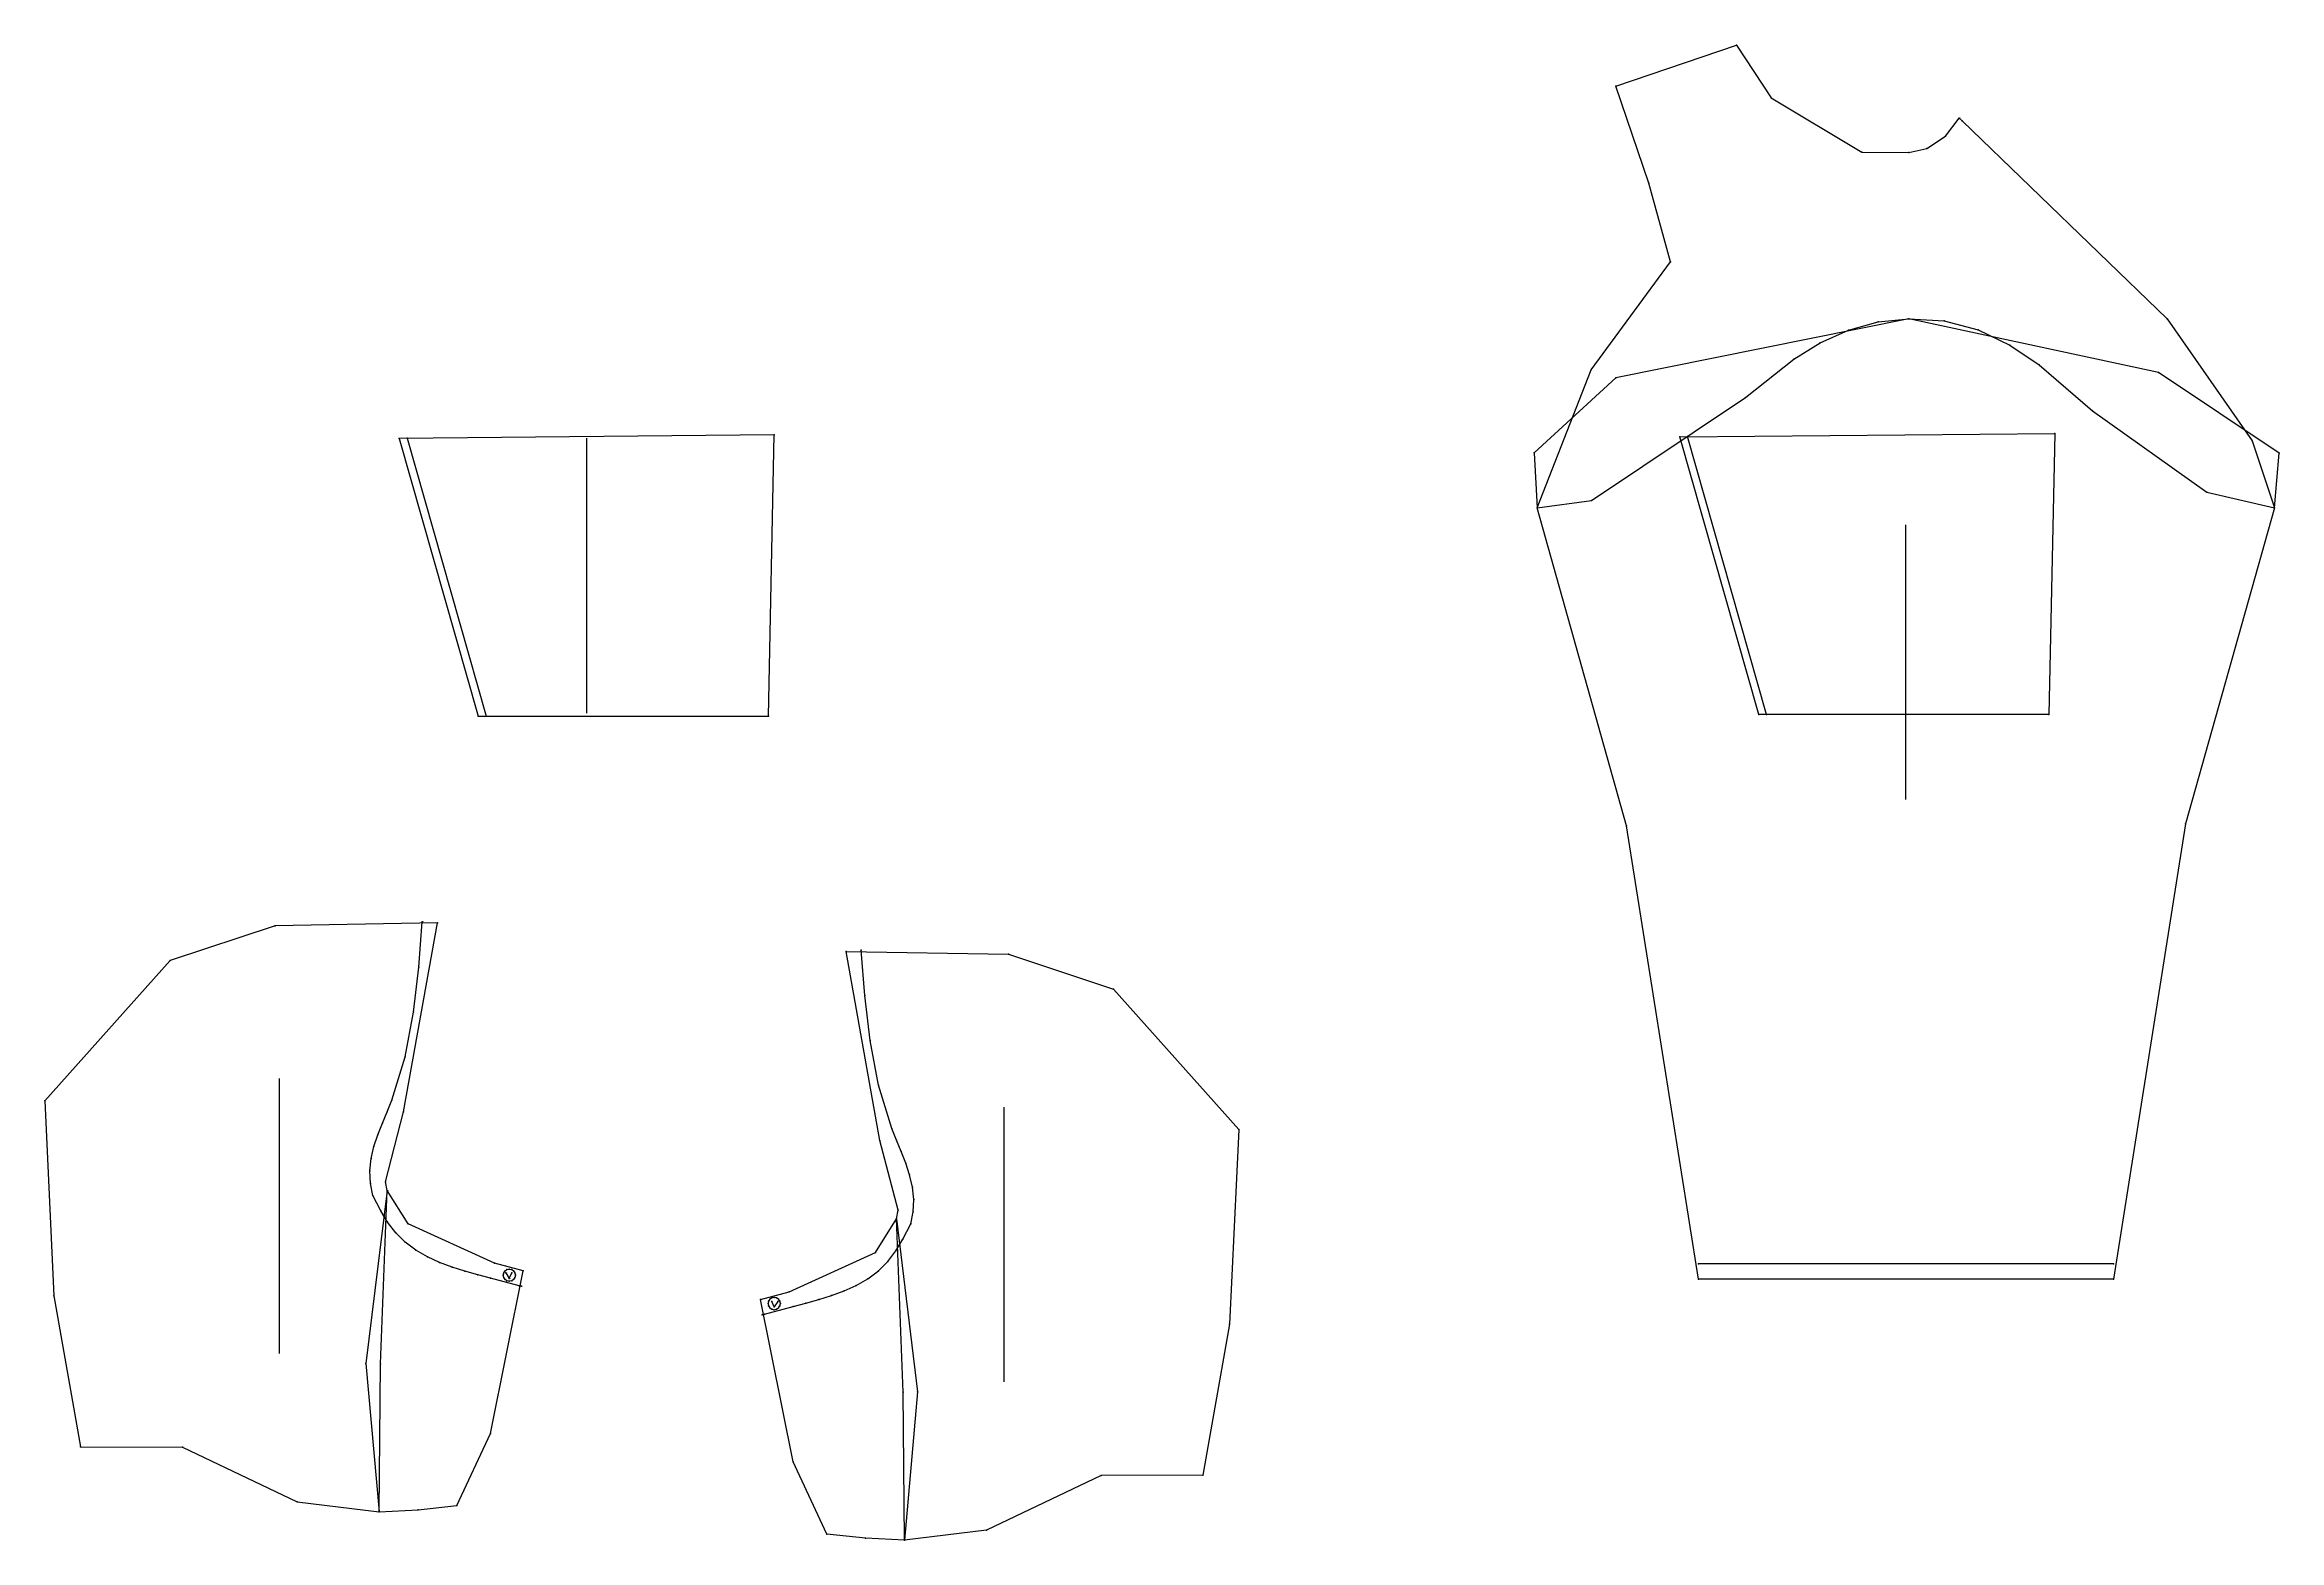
# Model space of a CAD drawing. Extents: x -1240 to 1049, y 0 to 2611.
# Drawn here: x -415 to 1049, y 1631 to 2611 of the extents above; entities that cross this region are included whole.
import ezdxf

# ---------------------------------------------------------------- set-up
doc = ezdxf.new("R2010")
doc.units = 0

# ---------------------------------------------------------------- blocks, each defined once
blk = doc.blocks.new('Pattern_4621379_M')
at = {"layer": '1'}
blk.add_lwpolyline([(839.011047, 2563.084229), (840.822144, 2561.427002), (975.244934, 2431.68457), (1030.886475, 2351.612061), (1045.453125, 2307.742676), (987.15686, 2100.724609), (939.931274, 1802.529785), (668.126587, 1802.529785), (621.092834, 2099.443359), (562.604614, 2307.742676), (597.810913, 2398.205811), (649.829041, 2468.907715), (635.639221, 2520.450439), (613.992798, 2584.091064), (693.04425, 2610.979248), (715.841797, 2576.418945), (775.218567, 2540.800537), (805.877319, 2540.508545), (817.742188, 2543.269043), (830.04364, 2551.303955)], close=True, dxfattribs=at)
at = {"layer": '14'}
blk.add_lwpolyline([(839.011047, 2563.084229), (840.822144, 2561.427002), (975.244934, 2431.68457), (1030.886475, 2351.612061), (1045.453125, 2307.742676), (987.15686, 2100.724609), (939.931274, 1802.529785), (668.126587, 1802.529785), (621.092834, 2099.443359), (562.604614, 2307.742676), (597.810913, 2398.205811), (649.829041, 2468.907715), (635.639221, 2520.450439), (613.992798, 2584.091064), (693.04425, 2610.979248), (715.841797, 2576.418945), (775.218567, 2540.800537), (805.877319, 2540.508545), (817.742188, 2543.269043), (830.04364, 2551.303955)], close=True, dxfattribs=at)
at = {"layer": '2'}
for p in [(693.04425, 2610.979248), (693.04425, 2610.979248), (693.04425, 2610.979248), (693.04425, 2610.979248), (613.992798, 2584.091064), (613.992798, 2584.091064), (613.992798, 2584.091064), (613.992798, 2584.091064), (839.011047, 2563.084229), (839.011047, 2563.084229), (839.011047, 2563.084229), (839.011047, 2563.084229), (635.639221, 2520.450439), (635.639221, 2520.450439), (635.639221, 2520.450439), (635.639221, 2520.450439), (805.979004, 2431.68457), (805.979004, 2431.68457), (805.979126, 2431.68457), (805.979126, 2431.68457), (805.979126, 2431.68457), (805.979126, 2431.68457), (805.979248, 2431.68457), (805.979248, 2431.68457), (655.87854, 2354.407959), (655.87854, 2354.407959), (661.063171, 2354.454346), (661.063171, 2354.454346), (901.578613, 2356.602295), (901.578613, 2356.602295), (562.604614, 2307.742676), (562.604614, 2307.742676), (562.604614, 2307.742676), (562.604614, 2307.742676), (562.604614, 2307.742676), (562.604614, 2307.742676), (562.604675, 2307.742676), (562.604675, 2307.742676), (1045.453125, 2307.74292), (1045.453125, 2307.74292), (1045.453125, 2307.742676), (1045.453125, 2307.742676), (1045.453125, 2307.742676), (1045.453125, 2307.742676), (1045.453247, 2307.742676), (1045.453247, 2307.742676), (707.599365, 2172.320801), (707.599365, 2172.320801), (712.79718, 2172.320801), (712.79718, 2172.320801), (897.739868, 2172.320801), (897.739868, 2172.320801), (668.126587, 1812.529785), (668.126587, 1812.529785), (668.126587, 1802.529785), (668.126587, 1802.529785), (668.126587, 1802.529785), (668.126587, 1802.529785), (939.931274, 1812.529785), (939.931274, 1812.529785), (939.931274, 1802.529785), (939.931274, 1802.529785), (939.931274, 1802.529785), (939.931274, 1802.529785)]:
    blk.add_point(p, dxfattribs=at)
at = {"layer": '3'}
for p in [(715.841797, 2576.418945), (715.841797, 2576.418945), (715.841797, 2576.418945), (715.841797, 2576.418945), (830.04364, 2551.303955), (830.04364, 2551.303955), (830.04364, 2551.303955), (830.04364, 2551.303955), (840.822144, 2561.427002), (840.822144, 2561.427002), (840.822144, 2561.427002), (840.822144, 2561.427002), (775.218567, 2540.800537), (775.218567, 2540.800537), (775.218567, 2540.800537), (775.218567, 2540.800537), (805.877319, 2540.508545), (805.877319, 2540.508545), (805.877319, 2540.508545), (805.877319, 2540.508545), (817.742188, 2543.269043), (817.742188, 2543.269043), (817.742188, 2543.269043), (817.742188, 2543.269043), (649.829041, 2468.907715), (649.829041, 2468.907715), (649.829041, 2468.907715), (649.829041, 2468.907715), (829.000977, 2430.218506), (829.000977, 2430.218506), (975.244934, 2431.68457), (975.244934, 2431.68457), (975.244934, 2431.68457), (975.244934, 2431.68457), (747.928467, 2415.852783), (747.928467, 2415.852783), (766.346191, 2424.232422), (766.346191, 2424.232422), (785.860413, 2429.562988), (785.860413, 2429.562988), (851.321899, 2424.418457), (851.321899, 2424.418457), (730.702271, 2405.226562), (730.702271, 2405.226562), (872.100037, 2414.391846), (872.100037, 2414.391846), (891.220825, 2401.456299), (891.220825, 2401.456299), (597.810913, 2398.205811), (597.810913, 2398.205811), (597.810913, 2398.205811), (597.810913, 2398.205811), (614.044678, 2393.059814), (614.044678, 2393.059814), (969.591858, 2396.407471), (969.591858, 2396.407471), (698.940125, 2380.128662), (698.940125, 2380.128662), (926.212463, 2371.3125), (926.212463, 2371.3125), (560.481934, 2343.873047), (560.481934, 2343.873047), (1030.886475, 2351.612061), (1030.886475, 2351.612061), (1030.886475, 2351.612061), (1030.886475, 2351.612061), (1048.629517, 2343.515381), (1048.629517, 2343.515381), (1001.060486, 2318.069824), (1001.060486, 2318.069824), (598.079773, 2312.608398), (598.079773, 2312.608398), (621.092834, 2099.443359), (621.092834, 2099.443359), (621.092834, 2099.443359), (621.092834, 2099.443359), (987.15686, 2100.724609), (987.15686, 2100.724609), (987.15686, 2100.724609), (987.15686, 2100.724609)]:
    blk.add_point(p, dxfattribs=at)
at = {"layer": '7'}
blk.add_line((804.02887, 2116.754395), (804.02887, 2296.754395), dxfattribs=at)
at = {"layer": '8'}
for points in [[(805.979004, 2431.68457), (614.044678, 2393.059814), (560.481934, 2343.873047), (562.604614, 2307.742676)], [(562.604675, 2307.742676), (598.079773, 2312.608398), (698.940125, 2380.128662), (730.702271, 2405.226562), (747.928467, 2415.852783), (766.346191, 2424.232422), (785.860413, 2429.562988), (805.979126, 2431.68457)], [(1045.453125, 2307.74292), (1048.629517, 2343.515381), (969.591858, 2396.407471), (805.979126, 2431.68457)], [(805.979248, 2431.68457), (829.000977, 2430.218506), (851.321899, 2424.418457), (872.100037, 2414.391846), (891.220825, 2401.456299), (926.212463, 2371.3125), (1001.060486, 2318.069824), (1045.453247, 2307.742676)], [(712.79718, 2172.320801), (661.063171, 2354.454346)], [(939.931274, 1812.529785), (668.126587, 1812.529785)]]:
    blk.add_lwpolyline(points, dxfattribs=at)
blk.add_lwpolyline([(655.87854, 2354.407959), (901.578613, 2356.602295), (897.739868, 2172.320801), (707.599365, 2172.320801)], close=True, dxfattribs=at)
at = {"layer": '84'}
blk.add_lwpolyline([(839.011047, 2563.084229), (840.822144, 2561.427002), (975.244934, 2431.68457), (1030.886475, 2351.612061), (1045.453125, 2307.742676), (1045.453125, 2307.742676), (987.15686, 2100.724609), (939.931274, 1802.529785), (939.931274, 1802.529785), (668.126587, 1802.529785), (668.126587, 1802.529785), (621.092834, 2099.443359), (562.604614, 2307.742676), (562.604614, 2307.742676), (597.810913, 2398.205811), (649.829041, 2468.907715), (635.639221, 2520.450439), (635.639221, 2520.450439), (613.992798, 2584.091064), (613.992798, 2584.091064), (693.04425, 2610.979248), (693.04425, 2610.979248), (715.841797, 2576.418945), (775.218567, 2540.800537), (805.877319, 2540.508545), (817.742188, 2543.269043), (830.04364, 2551.303955), (839.011047, 2563.084229)], close=True, dxfattribs=at)
at = {"layer": '85'}
for points in [[(805.979004, 2431.68457), (614.044678, 2393.059814), (560.481934, 2343.873047), (562.604614, 2307.742676), (562.604614, 2307.742676)], [(562.604675, 2307.742676), (598.079773, 2312.608398), (698.940125, 2380.128662), (730.702271, 2405.226562), (747.928467, 2415.852783), (766.346191, 2424.232422), (785.860413, 2429.562988), (805.979126, 2431.68457), (805.979126, 2431.68457)], [(1045.453125, 2307.74292), (1048.629517, 2343.515381), (969.591858, 2396.407471), (805.979126, 2431.68457), (805.979126, 2431.68457)], [(805.979248, 2431.68457), (829.000977, 2430.218506), (851.321899, 2424.418457), (872.100037, 2414.391846), (891.220825, 2401.456299), (926.212463, 2371.3125), (1001.060486, 2318.069824), (1045.453247, 2307.742676), (1045.453247, 2307.742676)], [(712.79718, 2172.320801), (661.063171, 2354.454346), (661.063171, 2354.454346)], [(939.931274, 1812.529785), (668.126587, 1812.529785), (668.126587, 1812.529785)]]:
    blk.add_lwpolyline(points, dxfattribs=at)
blk.add_lwpolyline([(655.87854, 2354.407959), (901.578613, 2356.602295), (901.578613, 2356.602295), (897.739868, 2172.320801), (897.739868, 2172.320801), (707.599365, 2172.320801), (707.599365, 2172.320801), (655.87854, 2354.407959)], close=True, dxfattribs=at)
at = {"layer": '87'}
blk.add_lwpolyline([(839.011047, 2563.084229), (840.822144, 2561.427002), (975.244934, 2431.68457), (1030.886475, 2351.612061), (1045.453125, 2307.742676), (1045.453125, 2307.742676), (987.15686, 2100.724609), (939.931274, 1802.529785), (939.931274, 1802.529785), (668.126587, 1802.529785), (668.126587, 1802.529785), (621.092834, 2099.443359), (562.604614, 2307.742676), (562.604614, 2307.742676), (597.810913, 2398.205811), (649.829041, 2468.907715), (635.639221, 2520.450439), (635.639221, 2520.450439), (613.992798, 2584.091064), (613.992798, 2584.091064), (693.04425, 2610.979248), (693.04425, 2610.979248), (715.841797, 2576.418945), (775.218567, 2540.800537), (805.877319, 2540.508545), (817.742188, 2543.269043), (830.04364, 2551.303955), (839.011047, 2563.084229)], close=True, dxfattribs=at)
at = {"layer": '1'}
for s, p in [('# 229', (693.04425, 2610.979248)), ('# 228', (613.992798, 2584.091064)), ('# 222', (839.011047, 2563.084229)), ('# 227', (635.639221, 2520.450439)), ('# 226', (562.604614, 2307.742676)), ('# 223', (1045.453125, 2307.742676)), ('# 225', (668.126587, 1802.529785)), ('# 224', (939.931274, 1802.529785))]:
    blk.add_text(s, height=0.25, dxfattribs=at).set_placement(p)
at = {"layer": '14'}
for s, p in [('# 229', (693.04425, 2610.979248)), ('# 228', (613.992798, 2584.091064)), ('# 222', (839.011047, 2563.084229)), ('# 227', (635.639221, 2520.450439)), ('# 226', (562.604614, 2307.742676)), ('# 223', (1045.453125, 2307.742676)), ('# 225', (668.126587, 1802.529785)), ('# 224', (939.931274, 1802.529785))]:
    blk.add_text(s, height=0.25, dxfattribs=at).set_placement(p)
at = {"layer": '8'}
for s, p in [('# 180', (805.979004, 2431.68457)), ('# 193', (805.979126, 2431.68457)), ('# 189', (805.979126, 2431.68457)), ('# 200', (805.979248, 2431.68457)), ('# 205', (901.578613, 2356.602295)), ('# 204', (655.87854, 2354.407959)), ('# 203', (661.063171, 2354.454346)), ('# 181', (562.604614, 2307.742676)), ('# 188', (562.604675, 2307.742676)), ('# 192', (1045.453125, 2307.74292)), ('# 201', (1045.453247, 2307.742676)), ('# 207', (707.599365, 2172.320801)), ('# 202', (712.79718, 2172.320801)), ('# 206', (897.739868, 2172.320801)), ('# 209', (668.126587, 1812.529785)), ('# 208', (939.931274, 1812.529785))]:
    blk.add_text(s, height=0.25, dxfattribs=at).set_placement(p)
at = {"layer": '85'}
for s, p in [('# 193', (805.979126, 2431.68457)), ('# 189', (805.979126, 2431.68457)), ('# 203', (661.063171, 2354.454346)), ('# 181', (562.604614, 2307.742676)), ('# 201', (1045.453247, 2307.742676)), ('# 209', (668.126587, 1812.529785))]:
    blk.add_text(s, height=0.25, dxfattribs=at).set_placement(p)
blk = doc.blocks.new('Pattern_6774331_M')
at = {"layer": '1'}
blk.add_lwpolyline([(-196.006805, 1650.011963), (-170.529236, 1651.445435), (-145.14711, 1654.126953), (-123.054367, 1701.426636), (-101.686646, 1807.827759), (-120.472488, 1812.855591), (-177.078979, 1838.653198), (-190.728333, 1860.552002), (-191.828339, 1866.213379), (-180.02298, 1912.001343), (-157.805176, 2035.839966), (-264.207336, 2034.037964), (-332.899078, 2011.171265), (-415.123718, 1919.223389), (-409.039917, 1791.508667), (-391.582306, 1692.640381), (-324.849152, 1692.501587), (-249.683868, 1656.619019)], close=True, dxfattribs=at)
at = {"layer": '14'}
blk.add_lwpolyline([(-196.006805, 1650.011963), (-170.529236, 1651.445435), (-145.14711, 1654.126953), (-123.054367, 1701.426636), (-101.686646, 1807.827759), (-120.472488, 1812.855591), (-177.078979, 1838.653198), (-190.728333, 1860.552002), (-191.828339, 1866.213379), (-180.02298, 1912.001343), (-157.805176, 2035.839966), (-264.207336, 2034.037964), (-332.899078, 2011.171265), (-415.123718, 1919.223389), (-409.039917, 1791.508667), (-391.582306, 1692.640381), (-324.849152, 1692.501587), (-249.683868, 1656.619019)], close=True, dxfattribs=at)
at = {"layer": '2'}
for p in [(-167.778687, 2036.567383), (-167.778687, 2036.567383), (-157.805176, 2035.839966), (-157.805176, 2035.839966), (-157.805176, 2035.839966), (-157.805176, 2035.839966), (-190.728394, 1860.552124), (-190.728394, 1860.552124), (-190.728363, 1860.552124), (-190.728363, 1860.552124), (-190.728333, 1860.552002), (-190.728333, 1860.552002), (-190.728333, 1860.552002), (-190.728333, 1860.552002), (-200.273026, 1857.246094), (-200.273026, 1857.246094), (-114.769409, 1805.112549), (-114.769409, 1805.112549), (-113.022614, 1806.530396), (-113.022614, 1806.530396), (-110.769409, 1809.112549), (-110.769409, 1809.112549), (-110.769409, 1802.898193), (-110.769409, 1802.898193), (-110.769409, 1801.112549), (-110.769409, 1801.112549), (-109.133011, 1806.530396), (-109.133011, 1806.530396), (-106.769409, 1805.112549), (-106.769409, 1805.112549), (-101.686646, 1807.827759), (-101.686646, 1807.827759), (-101.686646, 1807.827759), (-101.686646, 1807.827759), (-102.896439, 1797.799683), (-102.896439, 1797.799683), (-391.582306, 1692.640381), (-391.582306, 1692.640381), (-391.582306, 1692.640381), (-391.582306, 1692.640381), (-145.14711, 1654.126953), (-145.14711, 1654.126953), (-145.14711, 1654.126953), (-145.14711, 1654.126953), (-196.006836, 1650.012085), (-196.006836, 1650.012085), (-196.006821, 1650.012085), (-196.006821, 1650.012085), (-196.006805, 1650.011963), (-196.006805, 1650.011963), (-196.006805, 1650.011963), (-196.006805, 1650.011963)]:
    blk.add_point(p, dxfattribs=at)
at = {"layer": '3'}
for p in [(-264.207336, 2034.037964), (-264.207336, 2034.037964), (-264.207336, 2034.037964), (-264.207336, 2034.037964), (-332.899078, 2011.171265), (-332.899078, 2011.171265), (-332.899078, 2011.171265), (-332.899078, 2011.171265), (-170.117416, 2006.913452), (-170.117416, 2006.913452), (-173.532623, 1977.36731), (-173.532623, 1977.36731), (-179.09761, 1948.156128), (-179.09761, 1948.156128), (-415.123718, 1919.223389), (-415.123718, 1919.223389), (-415.123718, 1919.223389), (-415.123718, 1919.223389), (-187.761551, 1919.718262), (-187.761551, 1919.718262), (-193.879013, 1904.641113), (-193.879013, 1904.641113), (-190.754593, 1912.153198), (-190.754593, 1912.153198), (-180.02298, 1912.001343), (-180.02298, 1912.001343), (-180.02298, 1912.001343), (-180.02298, 1912.001343), (-199.429291, 1889.353638), (-199.429291, 1889.353638), (-196.860748, 1897.071899), (-196.860748, 1897.071899), (-201.298096, 1881.439209), (-201.298096, 1881.439209), (-202.170471, 1873.356567), (-202.170471, 1873.356567), (-201.792358, 1865.238037), (-201.792358, 1865.238037), (-191.828339, 1866.213379), (-191.828339, 1866.213379), (-191.828339, 1866.213379), (-191.828339, 1866.213379), (-195.000748, 1847.212646), (-195.000748, 1847.212646), (-190.485458, 1839.727295), (-190.485458, 1839.727295), (-185.21666, 1832.756104), (-185.21666, 1832.756104), (-177.078979, 1838.653198), (-177.078979, 1838.653198), (-177.078979, 1838.653198), (-177.078979, 1838.653198), (-179.005478, 1826.612183), (-179.005478, 1826.612183), (-171.996307, 1821.394409), (-171.996307, 1821.394409), (-164.418854, 1817.038574), (-164.418854, 1817.038574), (-156.463242, 1813.416626), (-156.463242, 1813.416626), (-148.266571, 1810.375488), (-148.266571, 1810.375488), (-139.923676, 1807.759644), (-139.923676, 1807.759644), (-131.499786, 1805.41687), (-131.499786, 1805.41687), (-123.043869, 1803.191772), (-123.043869, 1803.191772), (-120.472488, 1812.855591), (-120.472488, 1812.855591), (-120.472488, 1812.855591), (-120.472488, 1812.855591), (-114.46492, 1806.643311), (-114.46492, 1806.643311), (-114.46492, 1803.581787), (-114.46492, 1803.581787), (-113.597839, 1807.940918), (-113.597839, 1807.940918), (-113.597839, 1802.28418), (-113.597839, 1802.28418), (-112.30014, 1808.808105), (-112.30014, 1808.808105), (-112.30014, 1801.416992), (-112.30014, 1801.416992), (-109.238678, 1808.808105), (-109.238678, 1808.808105), (-109.238678, 1801.416992), (-109.238678, 1801.416992), (-107.940979, 1807.940918), (-107.940979, 1807.940918), (-107.940979, 1802.28418), (-107.940979, 1802.28418), (-107.073883, 1806.643311), (-107.073883, 1806.643311), (-107.073883, 1803.581787), (-107.073883, 1803.581787), (-409.039917, 1791.508667), (-409.039917, 1791.508667), (-409.039917, 1791.508667), (-409.039917, 1791.508667), (-104.272034, 1798.167725), (-104.272034, 1798.167725), (-204.686951, 1747.277588), (-204.686951, 1747.277588), (-195.094772, 1747.098267), (-195.094772, 1747.098267), (-123.054367, 1701.426636), (-123.054367, 1701.426636), (-123.054367, 1701.426636), (-123.054367, 1701.426636), (-324.849152, 1692.501587), (-324.849152, 1692.501587), (-324.849152, 1692.501587), (-324.849152, 1692.501587), (-249.683868, 1656.619019), (-249.683868, 1656.619019), (-249.683868, 1656.619019), (-249.683868, 1656.619019), (-170.529236, 1651.445435), (-170.529236, 1651.445435), (-170.529236, 1651.445435), (-170.529236, 1651.445435)]:
    blk.add_point(p, dxfattribs=at)
at = {"layer": '7'}
blk.add_line((-261.311646, 1753.873291), (-261.311646, 1933.873291), dxfattribs=at)
at = {"layer": '8'}
for points in [[(-102.896439, 1797.799683), (-104.272034, 1798.167725), (-123.043869, 1803.191772), (-131.499786, 1805.41687), (-139.923676, 1807.759644), (-148.266571, 1810.375488), (-156.463242, 1813.416626), (-164.418854, 1817.038574), (-171.996307, 1821.394409), (-179.005478, 1826.612183), (-185.21666, 1832.756104), (-190.485458, 1839.727295), (-195.000748, 1847.212646), (-200.273026, 1857.246094), (-201.792358, 1865.238037), (-202.170471, 1873.356567), (-201.298096, 1881.439209), (-199.429291, 1889.353638), (-196.860748, 1897.071899), (-193.879013, 1904.641113), (-190.754593, 1912.153198), (-187.761551, 1919.718262), (-179.09761, 1948.156128), (-173.532623, 1977.36731), (-170.117416, 2006.913452), (-167.778687, 2036.567383)], [(-190.728363, 1860.552124), (-204.686951, 1747.277588), (-196.006836, 1650.012085)], [(-196.006821, 1650.012085), (-195.094772, 1747.098267), (-190.728394, 1860.552124)], [(-113.022614, 1806.530396), (-110.769409, 1802.898193), (-109.133011, 1806.530396)]]:
    blk.add_lwpolyline(points, dxfattribs=at)
blk.add_lwpolyline([(-110.769409, 1801.112549), (-112.30014, 1801.416992), (-113.597839, 1802.28418), (-114.46492, 1803.581787), (-114.769409, 1805.112549), (-114.46492, 1806.643311), (-113.597839, 1807.940918), (-112.30014, 1808.808105), (-110.769409, 1809.112549), (-109.238678, 1808.808105), (-107.940979, 1807.940918), (-107.073883, 1806.643311), (-106.769409, 1805.112549), (-107.073883, 1803.581787), (-107.940979, 1802.28418), (-109.238678, 1801.416992)], close=True, dxfattribs=at)
at = {"layer": '84'}
blk.add_lwpolyline([(-196.006805, 1650.011963), (-170.529236, 1651.445435), (-145.14711, 1654.126953), (-145.14711, 1654.126953), (-123.054367, 1701.426636), (-101.686646, 1807.827759), (-101.686646, 1807.827759), (-120.472488, 1812.855591), (-177.078979, 1838.653198), (-190.728333, 1860.552002), (-190.728333, 1860.552002), (-191.828339, 1866.213379), (-180.02298, 1912.001343), (-157.805176, 2035.839966), (-157.805176, 2035.839966), (-264.207336, 2034.037964), (-332.899078, 2011.171265), (-415.123718, 1919.223389), (-409.039917, 1791.508667), (-391.582306, 1692.640381), (-391.582306, 1692.640381), (-324.849152, 1692.501587), (-249.683868, 1656.619019), (-196.006805, 1650.011963)], close=True, dxfattribs=at)
at = {"layer": '85'}
for points in [[(-102.896439, 1797.799683), (-104.272034, 1798.167725), (-123.043869, 1803.191772), (-131.499786, 1805.41687), (-139.923676, 1807.759644), (-148.266571, 1810.375488), (-156.463242, 1813.416626), (-164.418854, 1817.038574), (-171.996307, 1821.394409), (-179.005478, 1826.612183), (-185.21666, 1832.756104), (-190.485458, 1839.727295), (-195.000748, 1847.212646), (-200.273026, 1857.246094), (-200.273026, 1857.246094), (-201.792358, 1865.238037), (-202.170471, 1873.356567), (-201.298096, 1881.439209), (-199.429291, 1889.353638), (-196.860748, 1897.071899), (-193.879013, 1904.641113), (-190.754593, 1912.153198), (-187.761551, 1919.718262), (-179.09761, 1948.156128), (-173.532623, 1977.36731), (-170.117416, 2006.913452), (-167.778687, 2036.567383), (-167.778687, 2036.567383)], [(-190.728363, 1860.552124), (-204.686951, 1747.277588), (-196.006836, 1650.012085), (-196.006836, 1650.012085)], [(-196.006821, 1650.012085), (-195.094772, 1747.098267), (-190.728394, 1860.552124), (-190.728394, 1860.552124)], [(-113.022614, 1806.530396), (-110.769409, 1802.898193), (-110.769409, 1802.898193), (-109.133011, 1806.530396), (-109.133011, 1806.530396)]]:
    blk.add_lwpolyline(points, dxfattribs=at)
blk.add_lwpolyline([(-110.769409, 1801.112549), (-112.30014, 1801.416992), (-113.597839, 1802.28418), (-114.46492, 1803.581787), (-114.769409, 1805.112549), (-114.769409, 1805.112549), (-114.46492, 1806.643311), (-113.597839, 1807.940918), (-112.30014, 1808.808105), (-110.769409, 1809.112549), (-110.769409, 1809.112549), (-109.238678, 1808.808105), (-107.940979, 1807.940918), (-107.073883, 1806.643311), (-106.769409, 1805.112549), (-106.769409, 1805.112549), (-107.073883, 1803.581787), (-107.940979, 1802.28418), (-109.238678, 1801.416992), (-110.769409, 1801.112549)], close=True, dxfattribs=at)
at = {"layer": '87'}
blk.add_lwpolyline([(-196.006805, 1650.011963), (-170.529236, 1651.445435), (-145.14711, 1654.126953), (-145.14711, 1654.126953), (-123.054367, 1701.426636), (-101.686646, 1807.827759), (-101.686646, 1807.827759), (-120.472488, 1812.855591), (-177.078979, 1838.653198), (-190.728333, 1860.552002), (-190.728333, 1860.552002), (-191.828339, 1866.213379), (-180.02298, 1912.001343), (-157.805176, 2035.839966), (-157.805176, 2035.839966), (-264.207336, 2034.037964), (-332.899078, 2011.171265), (-415.123718, 1919.223389), (-409.039917, 1791.508667), (-391.582306, 1692.640381), (-391.582306, 1692.640381), (-324.849152, 1692.501587), (-249.683868, 1656.619019), (-196.006805, 1650.011963)], close=True, dxfattribs=at)
at = {"layer": '1'}
for s, p in [('# 176', (-157.805176, 2035.839966)), ('# 175', (-190.728333, 1860.552002)), ('# 174', (-101.686646, 1807.827759)), ('# 177', (-391.582306, 1692.640381)), ('# 173', (-145.14711, 1654.126953)), ('# 172', (-196.006805, 1650.011963))]:
    blk.add_text(s, height=0.25, dxfattribs=at).set_placement(p)
at = {"layer": '14'}
for s, p in [('# 176', (-157.805176, 2035.839966)), ('# 175', (-190.728333, 1860.552002)), ('# 174', (-101.686646, 1807.827759)), ('# 177', (-391.582306, 1692.640381)), ('# 173', (-145.14711, 1654.126953)), ('# 172', (-196.006805, 1650.011963))]:
    blk.add_text(s, height=0.25, dxfattribs=at).set_placement(p)
at = {"layer": '8'}
for s, p in [('# 159', (-167.778687, 2036.567383)), ('# 111', (-190.728394, 1860.552124)), ('# 113', (-190.728363, 1860.552124)), ('# 158', (-200.273026, 1857.246094)), ('# 131', (-114.769409, 1805.112549)), ('# 115', (-113.022614, 1806.530396)), ('# 132', (-110.769409, 1809.112549)), ('# 116', (-110.769409, 1802.898193)), ('# 130', (-110.769409, 1801.112549)), ('# 117', (-109.133011, 1806.530396)), ('# 133', (-106.769409, 1805.112549)), ('# 157', (-102.896439, 1797.799683)), ('# 114', (-196.006836, 1650.012085)), ('# 110', (-196.006821, 1650.012085))]:
    blk.add_text(s, height=0.25, dxfattribs=at).set_placement(p)
at = {"layer": '85'}
for s, p in [('# 159', (-167.778687, 2036.567383)), ('# 111', (-190.728394, 1860.552124)), ('# 117', (-109.133011, 1806.530396)), ('# 114', (-196.006836, 1650.012085))]:
    blk.add_text(s, height=0.25, dxfattribs=at).set_placement(p)
blk = doc.blocks.new('Pattern_6774333_M')
at = {"layer": '1'}
blk.add_lwpolyline([(148.016083, 1631.391113), (122.538513, 1632.824585), (97.156387, 1635.506104), (75.063644, 1682.805786), (53.695923, 1789.206909), (72.481766, 1794.234741), (129.088257, 1820.032349), (142.73761, 1841.931152), (143.837616, 1847.592529), (132.032257, 1893.380493), (109.814453, 2017.219116), (216.216599, 2015.417114), (284.908356, 1992.550415), (367.132996, 1900.602539), (361.049194, 1772.887817), (343.591583, 1674.019531), (276.858429, 1673.880737), (201.693146, 1637.998169)], close=True, dxfattribs=at)
at = {"layer": '14'}
blk.add_lwpolyline([(148.016083, 1631.391113), (122.538513, 1632.824585), (97.156387, 1635.506104), (75.063644, 1682.805786), (53.695923, 1789.206909), (72.481766, 1794.234741), (129.088257, 1820.032349), (142.73761, 1841.931152), (143.837616, 1847.592529), (132.032257, 1893.380493), (109.814453, 2017.219116), (216.216599, 2015.417114), (284.908356, 1992.550415), (367.132996, 1900.602539), (361.049194, 1772.887817), (343.591583, 1674.019531), (276.858429, 1673.880737), (201.693146, 1637.998169)], close=True, dxfattribs=at)
at = {"layer": '2'}
for p in [(109.814453, 2017.219116), (109.814453, 2017.219116), (109.814453, 2017.219116), (109.814453, 2017.219116), (119.787964, 2017.946533), (119.787964, 2017.946533), (142.73761, 1841.931152), (142.73761, 1841.931152), (142.73761, 1841.931152), (142.73761, 1841.931152), (142.73764, 1841.931274), (142.73764, 1841.931274), (142.737671, 1841.931274), (142.737671, 1841.931274), (152.282303, 1838.625244), (152.282303, 1838.625244), (53.695923, 1789.206909), (53.695923, 1789.206909), (53.695923, 1789.206909), (53.695923, 1789.206909), (58.778687, 1786.491699), (58.778687, 1786.491699), (61.142288, 1787.909546), (61.142288, 1787.909546), (62.778687, 1790.491699), (62.778687, 1790.491699), (65.031891, 1787.909546), (65.031891, 1787.909546), (66.778687, 1786.491699), (66.778687, 1786.491699), (54.905716, 1779.178833), (54.905716, 1779.178833), (62.778687, 1784.277344), (62.778687, 1784.277344), (62.778687, 1782.491699), (62.778687, 1782.491699), (343.591583, 1674.019531), (343.591583, 1674.019531), (343.591583, 1674.019531), (343.591583, 1674.019531), (97.156387, 1635.506104), (97.156387, 1635.506104), (97.156387, 1635.506104), (97.156387, 1635.506104), (148.016083, 1631.391113), (148.016083, 1631.391113), (148.016083, 1631.391113), (148.016083, 1631.391113), (148.016098, 1631.391235), (148.016098, 1631.391235), (148.016113, 1631.391235), (148.016113, 1631.391235)]:
    blk.add_point(p, dxfattribs=at)
at = {"layer": '3'}
for p in [(216.216599, 2015.417114), (216.216599, 2015.417114), (216.216599, 2015.417114), (216.216599, 2015.417114), (284.908356, 1992.550415), (284.908356, 1992.550415), (284.908356, 1992.550415), (284.908356, 1992.550415), (122.126694, 1988.292603), (122.126694, 1988.292603), (125.541901, 1958.74646), (125.541901, 1958.74646), (131.106888, 1929.535278), (131.106888, 1929.535278), (132.032257, 1893.380493), (132.032257, 1893.380493), (132.032257, 1893.380493), (132.032257, 1893.380493), (139.770828, 1901.097412), (139.770828, 1901.097412), (142.76387, 1893.532349), (142.76387, 1893.532349), (367.132996, 1900.602539), (367.132996, 1900.602539), (367.132996, 1900.602539), (367.132996, 1900.602539), (145.88829, 1886.020264), (145.88829, 1886.020264), (148.870026, 1878.45105), (148.870026, 1878.45105), (151.438568, 1870.732788), (151.438568, 1870.732788), (153.307373, 1862.818359), (153.307373, 1862.818359), (143.837616, 1847.592529), (143.837616, 1847.592529), (143.837616, 1847.592529), (143.837616, 1847.592529), (153.801636, 1846.617188), (153.801636, 1846.617188), (154.179749, 1854.735718), (154.179749, 1854.735718), (129.088257, 1820.032349), (129.088257, 1820.032349), (129.088257, 1820.032349), (129.088257, 1820.032349), (142.494736, 1821.106445), (142.494736, 1821.106445), (147.010025, 1828.591797), (147.010025, 1828.591797), (124.005585, 1802.77356), (124.005585, 1802.77356), (131.014755, 1807.991333), (131.014755, 1807.991333), (137.225937, 1814.135254), (137.225937, 1814.135254), (59.08316, 1788.022461), (59.08316, 1788.022461), (59.950256, 1789.320068), (59.950256, 1789.320068), (61.247955, 1790.187256), (61.247955, 1790.187256), (64.309418, 1790.187256), (64.309418, 1790.187256), (65.607117, 1789.320068), (65.607117, 1789.320068), (66.474197, 1788.022461), (66.474197, 1788.022461), (72.481766, 1794.234741), (72.481766, 1794.234741), (72.481766, 1794.234741), (72.481766, 1794.234741), (83.509064, 1786.796021), (83.509064, 1786.796021), (91.932953, 1789.138794), (91.932953, 1789.138794), (100.275848, 1791.754639), (100.275848, 1791.754639), (108.472519, 1794.795776), (108.472519, 1794.795776), (116.428131, 1798.417725), (116.428131, 1798.417725), (56.281311, 1779.546875), (56.281311, 1779.546875), (59.08316, 1784.960938), (59.08316, 1784.960938), (59.950256, 1783.66333), (59.950256, 1783.66333), (61.247955, 1782.796143), (61.247955, 1782.796143), (64.309418, 1782.796143), (64.309418, 1782.796143), (65.607117, 1783.66333), (65.607117, 1783.66333), (66.474197, 1784.960938), (66.474197, 1784.960938), (75.053146, 1784.570923), (75.053146, 1784.570923), (361.049194, 1772.887817), (361.049194, 1772.887817), (361.049194, 1772.887817), (361.049194, 1772.887817), (147.10405, 1728.477417), (147.10405, 1728.477417), (156.696228, 1728.656738), (156.696228, 1728.656738), (75.063644, 1682.805786), (75.063644, 1682.805786), (75.063644, 1682.805786), (75.063644, 1682.805786), (276.858429, 1673.880737), (276.858429, 1673.880737), (276.858429, 1673.880737), (276.858429, 1673.880737), (122.538513, 1632.824585), (122.538513, 1632.824585), (122.538513, 1632.824585), (122.538513, 1632.824585), (201.693146, 1637.998169), (201.693146, 1637.998169), (201.693146, 1637.998169), (201.693146, 1637.998169)]:
    blk.add_point(p, dxfattribs=at)
at = {"layer": '7'}
blk.add_line((213.320923, 1735.252441), (213.320923, 1915.252441), dxfattribs=at)
at = {"layer": '8'}
for points in [[(54.905716, 1779.178833), (56.281311, 1779.546875), (75.053146, 1784.570923), (83.509064, 1786.796021), (91.932953, 1789.138794), (100.275848, 1791.754639), (108.472519, 1794.795776), (116.428131, 1798.417725), (124.005585, 1802.77356), (131.014755, 1807.991333), (137.225937, 1814.135254), (142.494736, 1821.106445), (147.010025, 1828.591797), (152.282303, 1838.625244), (153.801636, 1846.617188), (154.179749, 1854.735718), (153.307373, 1862.818359), (151.438568, 1870.732788), (148.870026, 1878.45105), (145.88829, 1886.020264), (142.76387, 1893.532349), (139.770828, 1901.097412), (131.106888, 1929.535278), (125.541901, 1958.74646), (122.126694, 1988.292603), (119.787964, 2017.946533)], [(142.73764, 1841.931274), (156.696228, 1728.656738), (148.016113, 1631.391235)], [(148.016098, 1631.391235), (147.10405, 1728.477417), (142.737671, 1841.931274)], [(65.031891, 1787.909546), (62.778687, 1784.277344), (61.142288, 1787.909546)]]:
    blk.add_lwpolyline(points, dxfattribs=at)
blk.add_lwpolyline([(62.778687, 1782.491699), (64.309418, 1782.796143), (65.607117, 1783.66333), (66.474197, 1784.960938), (66.778687, 1786.491699), (66.474197, 1788.022461), (65.607117, 1789.320068), (64.309418, 1790.187256), (62.778687, 1790.491699), (61.247955, 1790.187256), (59.950256, 1789.320068), (59.08316, 1788.022461), (58.778687, 1786.491699), (59.08316, 1784.960938), (59.950256, 1783.66333), (61.247955, 1782.796143)], close=True, dxfattribs=at)
at = {"layer": '84'}
blk.add_lwpolyline([(148.016083, 1631.391113), (122.538513, 1632.824585), (97.156387, 1635.506104), (97.156387, 1635.506104), (75.063644, 1682.805786), (53.695923, 1789.206909), (53.695923, 1789.206909), (72.481766, 1794.234741), (129.088257, 1820.032349), (142.73761, 1841.931152), (142.73761, 1841.931152), (143.837616, 1847.592529), (132.032257, 1893.380493), (109.814453, 2017.219116), (109.814453, 2017.219116), (216.216599, 2015.417114), (284.908356, 1992.550415), (367.132996, 1900.602539), (361.049194, 1772.887817), (343.591583, 1674.019531), (343.591583, 1674.019531), (276.858429, 1673.880737), (201.693146, 1637.998169), (148.016083, 1631.391113)], close=True, dxfattribs=at)
at = {"layer": '85'}
for points in [[(54.905716, 1779.178833), (56.281311, 1779.546875), (75.053146, 1784.570923), (83.509064, 1786.796021), (91.932953, 1789.138794), (100.275848, 1791.754639), (108.472519, 1794.795776), (116.428131, 1798.417725), (124.005585, 1802.77356), (131.014755, 1807.991333), (137.225937, 1814.135254), (142.494736, 1821.106445), (147.010025, 1828.591797), (152.282303, 1838.625244), (152.282303, 1838.625244), (153.801636, 1846.617188), (154.179749, 1854.735718), (153.307373, 1862.818359), (151.438568, 1870.732788), (148.870026, 1878.45105), (145.88829, 1886.020264), (142.76387, 1893.532349), (139.770828, 1901.097412), (131.106888, 1929.535278), (125.541901, 1958.74646), (122.126694, 1988.292603), (119.787964, 2017.946533), (119.787964, 2017.946533)], [(142.73764, 1841.931274), (156.696228, 1728.656738), (148.016113, 1631.391235), (148.016113, 1631.391235)], [(148.016098, 1631.391235), (147.10405, 1728.477417), (142.737671, 1841.931274), (142.737671, 1841.931274)], [(65.031891, 1787.909546), (62.778687, 1784.277344), (62.778687, 1784.277344), (61.142288, 1787.909546), (61.142288, 1787.909546)]]:
    blk.add_lwpolyline(points, dxfattribs=at)
blk.add_lwpolyline([(62.778687, 1782.491699), (64.309418, 1782.796143), (65.607117, 1783.66333), (66.474197, 1784.960938), (66.778687, 1786.491699), (66.778687, 1786.491699), (66.474197, 1788.022461), (65.607117, 1789.320068), (64.309418, 1790.187256), (62.778687, 1790.491699), (62.778687, 1790.491699), (61.247955, 1790.187256), (59.950256, 1789.320068), (59.08316, 1788.022461), (58.778687, 1786.491699), (58.778687, 1786.491699), (59.08316, 1784.960938), (59.950256, 1783.66333), (61.247955, 1782.796143), (62.778687, 1782.491699)], close=True, dxfattribs=at)
at = {"layer": '87'}
blk.add_lwpolyline([(148.016083, 1631.391113), (122.538513, 1632.824585), (97.156387, 1635.506104), (97.156387, 1635.506104), (75.063644, 1682.805786), (53.695923, 1789.206909), (53.695923, 1789.206909), (72.481766, 1794.234741), (129.088257, 1820.032349), (142.73761, 1841.931152), (142.73761, 1841.931152), (143.837616, 1847.592529), (132.032257, 1893.380493), (109.814453, 2017.219116), (109.814453, 2017.219116), (216.216599, 2015.417114), (284.908356, 1992.550415), (367.132996, 1900.602539), (361.049194, 1772.887817), (343.591583, 1674.019531), (343.591583, 1674.019531), (276.858429, 1673.880737), (201.693146, 1637.998169), (148.016083, 1631.391113)], close=True, dxfattribs=at)
at = {"layer": '1'}
for s, p in [('# 107', (109.814453, 2017.219116)), ('# 106', (142.73761, 1841.931152)), ('# 105', (53.695923, 1789.206909)), ('# 108', (343.591583, 1674.019531)), ('# 104', (97.156387, 1635.506104)), ('# 103', (148.016083, 1631.391113))]:
    blk.add_text(s, height=0.25, dxfattribs=at).set_placement(p)
at = {"layer": '14'}
for s, p in [('# 107', (109.814453, 2017.219116)), ('# 106', (142.73761, 1841.931152)), ('# 105', (53.695923, 1789.206909)), ('# 108', (343.591583, 1674.019531)), ('# 104', (97.156387, 1635.506104)), ('# 103', (148.016083, 1631.391113))]:
    blk.add_text(s, height=0.25, dxfattribs=at).set_placement(p)
at = {"layer": '8'}
for s, p in [('# 90', (119.787964, 2017.946533)), ('# 44', (142.73764, 1841.931274)), ('# 42', (142.737671, 1841.931274)), ('# 89', (152.282303, 1838.625244)), ('# 64', (58.778687, 1786.491699)), ('# 48', (61.142288, 1787.909546)), ('# 63', (62.778687, 1790.491699)), ('# 46', (65.031891, 1787.909546)), ('# 62', (66.778687, 1786.491699)), ('# 88', (54.905716, 1779.178833)), ('# 47', (62.778687, 1784.277344)), ('# 61', (62.778687, 1782.491699)), ('# 41', (148.016098, 1631.391235)), ('# 45', (148.016113, 1631.391235))]:
    blk.add_text(s, height=0.25, dxfattribs=at).set_placement(p)
at = {"layer": '85'}
for s, p in [('# 90', (119.787964, 2017.946533)), ('# 42', (142.737671, 1841.931274)), ('# 48', (61.142288, 1787.909546)), ('# 45', (148.016113, 1631.391235))]:
    blk.add_text(s, height=0.25, dxfattribs=at).set_placement(p)
blk = doc.blocks.new('Pattern_10975116_M')
at = {"layer": '1'}
blk.add_lwpolyline([(-182.921448, 2353.334229), (-131.200623, 2171.24707), (58.93988, 2171.24707), (62.778625, 2355.528564)], close=True, dxfattribs=at)
at = {"layer": '14'}
blk.add_lwpolyline([(-182.921448, 2353.334229), (-131.200623, 2171.24707), (58.93988, 2171.24707), (62.778625, 2355.528564)], close=True, dxfattribs=at)
at = {"layer": '2'}
for p in [(-182.921448, 2353.334229), (-182.921448, 2353.334229), (-182.921448, 2353.334229), (-182.921448, 2353.334229), (-177.736816, 2353.380615), (-177.736816, 2353.380615), (62.778625, 2355.528564), (62.778625, 2355.528564), (62.778625, 2355.528564), (62.778625, 2355.528564), (-131.200623, 2171.24707), (-131.200623, 2171.24707), (-131.200623, 2171.24707), (-131.200623, 2171.24707), (-126.00293, 2171.24707), (-126.00293, 2171.24707), (58.93988, 2171.24707), (58.93988, 2171.24707), (58.93988, 2171.24707), (58.93988, 2171.24707)]:
    blk.add_point(p, dxfattribs=at)
at = {"layer": '7'}
blk.add_line((-60.071411, 2173.387695), (-60.071411, 2353.387695), dxfattribs=at)
at = {"layer": '8'}
blk.add_lwpolyline([(-177.736816, 2353.380615), (-126.00293, 2171.24707)], dxfattribs=at)
at = {"layer": '84'}
blk.add_lwpolyline([(-182.921448, 2353.334229), (-131.200623, 2171.24707), (-131.200623, 2171.24707), (58.93988, 2171.24707), (58.93988, 2171.24707), (62.778625, 2355.528564), (62.778625, 2355.528564), (-182.921448, 2353.334229)], close=True, dxfattribs=at)
at = {"layer": '85'}
blk.add_lwpolyline([(-177.736816, 2353.380615), (-126.00293, 2171.24707), (-126.00293, 2171.24707)], dxfattribs=at)
at = {"layer": '87'}
blk.add_lwpolyline([(-182.921448, 2353.334229), (-131.200623, 2171.24707), (-131.200623, 2171.24707), (58.93988, 2171.24707), (58.93988, 2171.24707), (62.778625, 2355.528564), (62.778625, 2355.528564), (-182.921448, 2353.334229)], close=True, dxfattribs=at)
at = {"layer": '1'}
for s, p in [('# 2', (-182.921448, 2353.334229)), ('# 5', (62.778625, 2355.528564)), ('# 3', (-131.200623, 2171.24707)), ('# 4', (58.93988, 2171.24707))]:
    blk.add_text(s, height=0.25, dxfattribs=at).set_placement(p)
at = {"layer": '14'}
for s, p in [('# 2', (-182.921448, 2353.334229)), ('# 5', (62.778625, 2355.528564)), ('# 3', (-131.200623, 2171.24707)), ('# 4', (58.93988, 2171.24707))]:
    blk.add_text(s, height=0.25, dxfattribs=at).set_placement(p)
at = {"layer": '8'}
for s, p in [('# 0', (-177.736816, 2353.380615)), ('# 1', (-126.00293, 2171.24707))]:
    blk.add_text(s, height=0.25, dxfattribs=at).set_placement(p)
at = {"layer": '85'}
blk.add_text('# 1', height=0.25, dxfattribs=at).set_placement((-126.00293, 2171.24707))

msp = doc.modelspace()

# ---------------------------------------------------------------- block references
at = {"layer": '1'}
for name in ['Pattern_4621379_M', 'Pattern_10975116_M', 'Pattern_6774331_M', 'Pattern_6774333_M']:
    msp.add_blockref(name, (0, 0), dxfattribs=at)

doc.saveas('drawing.dxf')
